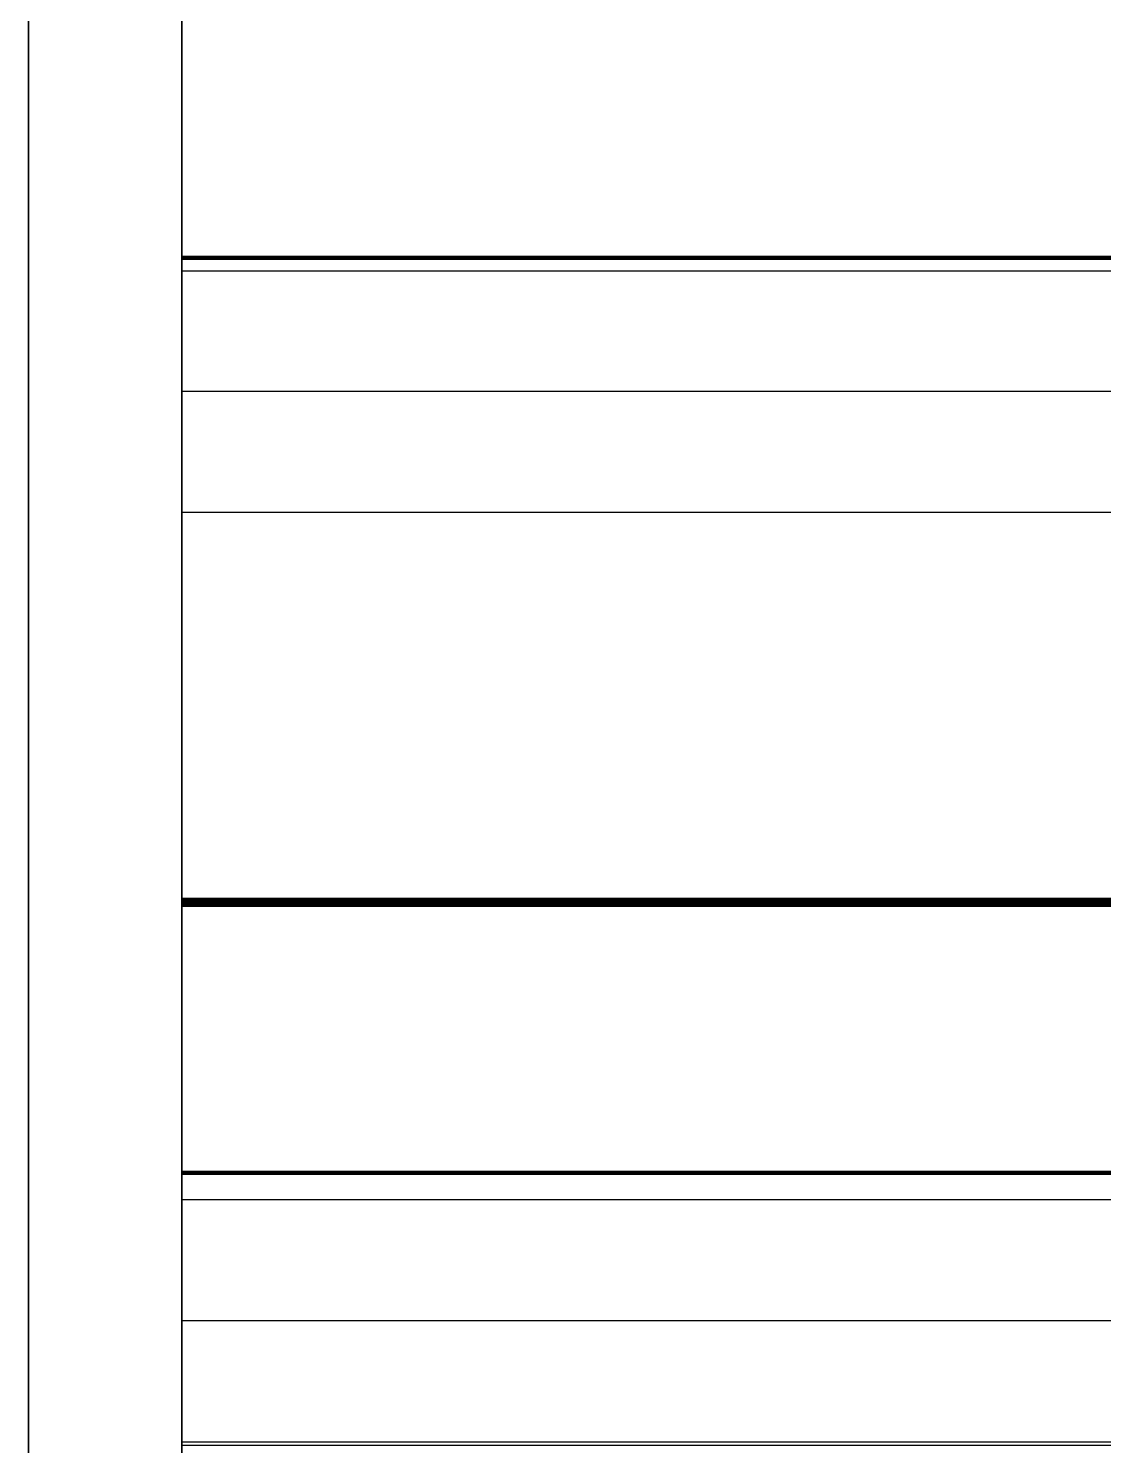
# Model space of a CAD drawing. Header units: millimetres. Extents: x -85 to 1059, y -155 to 155.
# Drawn here: x 1000 to 1003.5, y 43.611 to 48.224 of the extents above; entities that cross this region are included whole.
import ezdxf

# ---------------------------------------------------------------- set-up
doc = ezdxf.new("R2010")
doc.units = ezdxf.units.MM
doc.header["$MEASUREMENT"] = 0
doc.layers.add('Default', color=7, linetype='Continuous', true_color=0x000000)

msp = doc.modelspace()

# ---------------------------------------------------------------- linework, layer by layer
at = {"layer": 'Default'}
for points, knots in [([(1000, 0, -154), (1000, -154, -154), (1000, -154), (1000, -154, 154), (1000, 0, 154), (1000, 154, 154), (1000, 154), (1000, 154, -154), (1000, 0, -154)], [0, 0, 0, 241.902634, 241.902634, 483.805269, 483.805269, 725.707903, 725.707903, 967.610537, 967.610537, 967.610537]), ([(1000, 0, -150), (1000, -150, -150), (1000, -150), (1000, -150, 150), (1000, 0, 150), (1000, 150, 150), (1000, 150), (1000, 150, -150), (1000, 0, -150)], [0, 0, 0, 235.619449, 235.619449, 471.238898, 471.238898, 706.858347, 706.858347, 942.477796, 942.477796, 942.477796])]:
    msp.add_rational_spline(points, [1, 0.707106781187, 1, 0.707106781187, 1, 0.707106781187, 1, 0.707106781187, 1], degree=2, knots=knots, dxfattribs=at)
for points, degree, knots in [([(1000.5, 0.0018, 150.0005), (1000.5, 82.8446, 150.0005), (1000.5, 150.0018, 82.8432), (1000.5, 150.0018, 0.0004), (1000.5, 150.0018, -82.8427), (1000.5, 82.8446, -150), (1000.5, 0.0018, -150), (1000.5, -82.8411, -150), (1000.5, -149.9983, -82.8427), (1000.5, -149.9983, 0.0004), (1000.5, -149.9983, 82.8432), (1000.5, -82.8411, 150.0005), (1000.5, 0.0018, 150.0005)], 3, [-5, -5, -5, -5, -4, -4, -4, -3, -3, -3, -2, -2, -2, -1, -1, -1, -1]), ([(1000.5, 0.3488, 139.7504), (1000.5, -76.9709, 139.7504), (1000.5, -139.6511, 77.0702), (1000.5, -139.6511, -0.2498), (1000.5, -139.6511, -77.5699), (1000.5, -76.9709, -140.2497), (1000.5, 0.3488, -140.2497), (1000.5, 77.6689, -140.2497), (1000.5, 140.349, -77.5699), (1000.5, 140.349, -0.2498), (1000.5, 140.349, 77.0702), (1000.5, 77.6689, 139.7504), (1000.5, 0.3488, 139.7504)], 3, [20636, 20636, 20636, 20636, 20637, 20637, 20637, 20638, 20638, 20638, 20639, 20639, 20639, 20640, 20640, 20640, 20640]), ([(1000.5, 0.0018, 140.0004), (1000.5, -77.318, 140.0004), (1000.5, -139.9981, 77.3202), (1000.5, -139.9981, 0.0002), (1000.5, -139.9981, -77.3199), (1000.5, -77.318, -139.9997), (1000.5, 0.0018, -139.9997), (1000.5, 77.3215, -139.9997), (1000.5, 140.002, -77.3199), (1000.5, 140.002, 0.0002), (1000.5, 140.002, 77.3202), (1000.5, 77.3215, 140.0004), (1000.5, 0.0018, 140.0004)], 3, [-1, -1, -1, -1, 0, 0, 0, 1, 1, 1, 2, 2, 2, 3, 3, 3, 3]), ([(1000.5, 47.481, 145.2575), (1000.5, 47.6212, 145.2118), (1000.5, 47.7615, 145.1661), (1000.5, 47.9098, 145.1178), (1000.5, 48.0581, 145.0694), (1000.5, 48.198, 145.0232), (1000.5, 48.3379, 144.977)], 2, [1105, 1105, 1105, 1106, 1106, 1107, 1107, 1108, 1108, 1108]), ([(1000.5, 48.3379, -145.4766), (1000.5, 48.198, -145.5226), (1000.5, 48.0581, -145.5687), (1000.5, 47.9098, -145.6172), (1000.5, 47.7615, -145.6657), (1000.5, 47.6212, -145.7112), (1000.5, 47.481, -145.7567)], 2, [9346, 9346, 9346, 9347, 9347, 9348, 9348, 9349, 9349, 9349]), ([(1000.5, 47.4722, 145.2843), (1000.5, 47.4724, 145.2814), (1000.5, 47.4725, 145.2786), (1000.5, 47.4727, 145.2763), (1000.5, 47.4729, 145.274)], 2, [1097, 1097, 1097, 1098, 1098, 1099, 1099, 1099]), ([(1000.5, 47.4729, -145.7733), (1000.5, 47.4727, -145.7759), (1000.5, 47.4725, -145.7786), (1000.5, 47.4724, -145.7812), (1000.5, 47.4722, -145.7839)], 2, [9355, 9355, 9355, 9356, 9356, 9357, 9357, 9357]), ([(1000.5, 47.4334, 147.4217), (1000.5, 47.4337, 147.4126), (1000.5, 47.4341, 147.4034), (1000.5, 47.436, 147.3498), (1000.5, 47.438, 147.2962), (1000.5, 47.4399, 147.2427), (1000.5, 47.4418, 147.1893), (1000.5, 47.4436, 147.1363), (1000.5, 47.4454, 147.0834), (1000.5, 47.4471, 147.0307), (1000.5, 47.4489, 146.978), (1000.5, 47.4503, 146.9256), (1000.5, 47.4517, 146.8732), (1000.5, 47.4533, 146.8208), (1000.5, 47.4549, 146.7684), (1000.5, 47.4561, 146.7167), (1000.5, 47.4574, 146.665), (1000.5, 47.4586, 146.6134), (1000.5, 47.4598, 146.5617), (1000.5, 47.4609, 146.5105), (1000.5, 47.462, 146.4594), (1000.5, 47.463, 146.4084), (1000.5, 47.4641, 146.3574), (1000.5, 47.465, 146.3068), (1000.5, 47.4658, 146.2562), (1000.5, 47.4665, 146.2057), (1000.5, 47.4672, 146.1553), (1000.5, 47.4679, 146.1052), (1000.5, 47.4687, 146.0551), (1000.5, 47.4692, 146.0055), (1000.5, 47.4697, 145.956), (1000.5, 47.4702, 145.9064), (1000.5, 47.4708, 145.8568), (1000.5, 47.4711, 145.8078), (1000.5, 47.4715, 145.7588), (1000.5, 47.4717, 145.7099), (1000.5, 47.4718, 145.661), (1000.5, 47.472, 145.6125), (1000.5, 47.4722, 145.564), (1000.5, 47.4724, 145.5157), (1000.5, 47.4725, 145.4674), (1000.5, 47.4724, 145.4196), (1000.5, 47.4722, 145.3718), (1000.5, 47.4722, 145.328), (1000.5, 47.4722, 145.2843)], 2, [1074, 1074, 1074, 1075.045455, 1075.045455, 1076.090909, 1076.090909, 1077.136364, 1077.136364, 1078.181818, 1078.181818, 1079.227273, 1079.227273, 1080.272727, 1080.272727, 1081.318182, 1081.318182, 1082.363636, 1082.363636, 1083.409091, 1083.409091, 1084.454545, 1084.454545, 1085.5, 1085.5, 1086.545455, 1086.545455, 1087.590909, 1087.590909, 1088.636364, 1088.636364, 1089.681818, 1089.681818, 1090.727273, 1090.727273, 1091.772727, 1091.772727, 1092.818182, 1092.818182, 1093.863636, 1093.863636, 1094.909091, 1094.909091, 1095.954545, 1095.954545, 1097, 1097, 1097]), ([(1000.5, 47.4722, -145.7839), (1000.5, 47.4722, -145.8274), (1000.5, 47.4722, -145.871), (1000.5, 47.4724, -145.9192), (1000.5, 47.4725, -145.9673), (1000.5, 47.4724, -146.0155), (1000.5, 47.4722, -146.0636), (1000.5, 47.472, -146.1121), (1000.5, 47.4718, -146.1606), (1000.5, 47.4717, -146.2095), (1000.5, 47.4715, -146.2583), (1000.5, 47.4711, -146.3074), (1000.5, 47.4708, -146.3564), (1000.5, 47.4702, -146.406), (1000.5, 47.4697, -146.4555), (1000.5, 47.4692, -146.5053), (1000.5, 47.4687, -146.555), (1000.5, 47.4679, -146.6051), (1000.5, 47.4672, -146.6552), (1000.5, 47.4665, -146.7055), (1000.5, 47.4658, -146.7558), (1000.5, 47.465, -146.8064), (1000.5, 47.4641, -146.857), (1000.5, 47.463, -146.908), (1000.5, 47.462, -146.959), (1000.5, 47.4609, -147.0101), (1000.5, 47.4598, -147.0613), (1000.5, 47.4586, -147.1128), (1000.5, 47.4574, -147.1643), (1000.5, 47.4561, -147.2161), (1000.5, 47.4549, -147.268), (1000.5, 47.4533, -147.3202), (1000.5, 47.4517, -147.3724), (1000.5, 47.4503, -147.425), (1000.5, 47.4489, -147.4775), (1000.5, 47.4471, -147.5303), (1000.5, 47.4454, -147.583), (1000.5, 47.4436, -147.6361), (1000.5, 47.4418, -147.6892), (1000.5, 47.4399, -147.7425), (1000.5, 47.438, -147.7958), (1000.5, 47.436, -147.8494), (1000.5, 47.4341, -147.903), (1000.5, 47.4337, -147.9123), (1000.5, 47.4334, -147.9217)], 2, [9357, 9357, 9357, 9358.045455, 9358.045455, 9359.090909, 9359.090909, 9360.136364, 9360.136364, 9361.181818, 9361.181818, 9362.227273, 9362.227273, 9363.272727, 9363.272727, 9364.318182, 9364.318182, 9365.363636, 9365.363636, 9366.409091, 9366.409091, 9367.454545, 9367.454545, 9368.5, 9368.5, 9369.545455, 9369.545455, 9370.590909, 9370.590909, 9371.636364, 9371.636364, 9372.681818, 9372.681818, 9373.727273, 9373.727273, 9374.772727, 9374.772727, 9375.818182, 9375.818182, 9376.863636, 9376.863636, 9377.909091, 9377.909091, 9378.954545, 9378.954545, 9380, 9380, 9380]), ([(1000.5, 45.3922, 145.9475), (1000.5, 45.4153, 145.9806), (1000.5, 45.4384, 146.0138), (1000.5, 45.4659, 146.0531), (1000.5, 45.4935, 146.0925), (1000.5, 45.5213, 146.1322), (1000.5, 45.5492, 146.1719), (1000.5, 45.5772, 146.2114), (1000.5, 45.6053, 146.2509), (1000.5, 45.6335, 146.2906), (1000.5, 45.6617, 146.3303), (1000.5, 45.6901, 146.3703), (1000.5, 45.7185, 146.4103), (1000.5, 45.7473, 146.4505), (1000.5, 45.776, 146.4908), (1000.5, 45.8051, 146.5312), (1000.5, 45.8342, 146.5716), (1000.5, 45.8635, 146.6121), (1000.5, 45.8928, 146.6527), (1000.5, 45.9224, 146.6934), (1000.5, 45.9521, 146.7342), (1000.5, 45.9819, 146.7753), (1000.5, 46.0117, 146.8164), (1000.5, 46.0417, 146.8575), (1000.5, 46.0717, 146.8986), (1000.5, 46.1022, 146.9399), (1000.5, 46.1327, 146.9811), (1000.5, 46.1632, 147.0226), (1000.5, 46.1937, 147.064), (1000.5, 46.2246, 147.1057), (1000.5, 46.2555, 147.1473), (1000.5, 46.2867, 147.1893), (1000.5, 46.3179, 147.2312), (1000.5, 46.3493, 147.2734), (1000.5, 46.3807, 147.3156), (1000.5, 46.4124, 147.3575), (1000.5, 46.4442, 147.3995), (1000.5, 46.4759, 147.4419), (1000.5, 46.5077, 147.4842), (1000.5, 46.54, 147.5269), (1000.5, 46.5722, 147.5696), (1000.5, 46.6047, 147.6124), (1000.5, 46.6372, 147.6553), (1000.5, 46.6428, 147.6625), (1000.5, 46.6484, 147.6697)], 2, [1050, 1050, 1050, 1051, 1051, 1052, 1052, 1053, 1053, 1054, 1054, 1055, 1055, 1056, 1056, 1057, 1057, 1058, 1058, 1059, 1059, 1060, 1060, 1061, 1061, 1062, 1062, 1063, 1063, 1064, 1064, 1065, 1065, 1066, 1066, 1067, 1067, 1068, 1068, 1069, 1069, 1070, 1070, 1071, 1071, 1072, 1072, 1072]), ([(1000.5, 46.6484, -148.1693), (1000.5, 46.6428, -148.1621), (1000.5, 46.6372, -148.1549), (1000.5, 46.6047, -148.1122), (1000.5, 46.5722, -148.0695), (1000.5, 46.54, -148.0268), (1000.5, 46.5077, -147.9841), (1000.5, 46.4759, -147.9416), (1000.5, 46.4442, -147.8991), (1000.5, 46.4124, -147.857), (1000.5, 46.3807, -147.8148), (1000.5, 46.3493, -147.7728), (1000.5, 46.3179, -147.7308), (1000.5, 46.2867, -147.689), (1000.5, 46.2555, -147.6472), (1000.5, 46.2246, -147.6054), (1000.5, 46.1937, -147.5636), (1000.5, 46.1632, -147.5222), (1000.5, 46.1327, -147.4807), (1000.5, 46.1022, -147.4393), (1000.5, 46.0717, -147.3978), (1000.5, 46.0417, -147.3569), (1000.5, 46.0117, -147.316), (1000.5, 45.9819, -147.2751), (1000.5, 45.9521, -147.2341), (1000.5, 45.9224, -147.1932), (1000.5, 45.8928, -147.1523), (1000.5, 45.8635, -147.1119), (1000.5, 45.8342, -147.0715), (1000.5, 45.8051, -147.0309), (1000.5, 45.776, -146.9904), (1000.5, 45.7473, -146.9503), (1000.5, 45.7185, -146.9103), (1000.5, 45.6901, -146.8702), (1000.5, 45.6617, -146.8302), (1000.5, 45.6335, -146.7903), (1000.5, 45.6053, -146.7505), (1000.5, 45.5772, -146.7108), (1000.5, 45.5492, -146.6711), (1000.5, 45.5213, -146.6316), (1000.5, 45.4935, -146.5921), (1000.5, 45.4659, -146.5529), (1000.5, 45.4384, -146.5138), (1000.5, 45.4153, -146.4804), (1000.5, 45.3922, -146.4471)], 2, [9382, 9382, 9382, 9383, 9383, 9384, 9384, 9385, 9385, 9386, 9386, 9387, 9387, 9388, 9388, 9389, 9389, 9390, 9390, 9391, 9391, 9392, 9392, 9393, 9393, 9394, 9394, 9395, 9395, 9396, 9396, 9397, 9397, 9398, 9398, 9399, 9399, 9400, 9400, 9401, 9401, 9402, 9402, 9403, 9403, 9404, 9404, 9404]), ([(1000.5, 45.3851, 145.938), (1000.5, 45.3867, 145.9401), (1000.5, 45.3883, 145.9422), (1000.5, 45.3903, 145.9448), (1000.5, 45.3922, 145.9475)], 2, [1048, 1048, 1048, 1049, 1049, 1050, 1050, 1050]), ([(1000.5, 45.3728, 145.927), (1000.5, 45.3742, 145.9281), (1000.5, 45.3756, 145.9291), (1000.5, 45.377, 145.9302), (1000.5, 45.3784, 145.9313)], 2, [1044, 1044, 1044, 1045, 1045, 1046, 1046, 1046]), ([(1000.5, 44.5032, 146.1881), (1000.5, 44.6443, 146.1454), (1000.5, 44.7854, 146.1027), (1000.5, 44.9347, 146.0572), (1000.5, 45.0839, 146.0117), (1000.5, 45.2246, 145.9687), (1000.5, 45.3654, 145.9256)], 2, [1038, 1038, 1038, 1039, 1039, 1040, 1040, 1041, 1041, 1041]), ([(1000.5, 45.3654, -146.4252), (1000.5, 45.2246, -146.4684), (1000.5, 45.0839, -146.5116), (1000.5, 44.9347, -146.5571), (1000.5, 44.7854, -146.6027), (1000.5, 44.6443, -146.6453), (1000.5, 44.5032, -146.688)], 2, [9413, 9413, 9413, 9414, 9414, 9415, 9415, 9416, 9416, 9416]), ([(1000.5, 44.4958, -146.7), (1000.5, 44.4954, -146.7023), (1000.5, 44.4951, -146.7046), (1000.5, 44.4947, -146.7069), (1000.5, 44.4944, -146.7092)], 2, [9421, 9421, 9421, 9422, 9422, 9423, 9423, 9423]), ([(1000.5, 44.4111, 148.3517), (1000.5, 44.4117, 148.3425), (1000.5, 44.4122, 148.3333), (1000.5, 44.4154, 148.2797), (1000.5, 44.4185, 148.2261), (1000.5, 44.4215, 148.1728), (1000.5, 44.4245, 148.1195), (1000.5, 44.4274, 148.0664), (1000.5, 44.4302, 148.0134), (1000.5, 44.433, 147.9606), (1000.5, 44.4358, 147.9079), (1000.5, 44.4385, 147.8557), (1000.5, 44.4411, 147.8035), (1000.5, 44.4436, 147.7512), (1000.5, 44.4461, 147.699), (1000.5, 44.4483, 147.6472), (1000.5, 44.4506, 147.5953), (1000.5, 44.4529, 147.5438), (1000.5, 44.4552, 147.4923), (1000.5, 44.4575, 147.4411), (1000.5, 44.4598, 147.39), (1000.5, 44.4618, 147.339), (1000.5, 44.4637, 147.288), (1000.5, 44.4655, 147.2374), (1000.5, 44.4672, 147.1868), (1000.5, 44.4692, 147.1363), (1000.5, 44.4711, 147.0859), (1000.5, 44.4727, 147.036), (1000.5, 44.4743, 146.9861), (1000.5, 44.4759, 146.9363), (1000.5, 44.4775, 146.8866), (1000.5, 44.479, 146.8372), (1000.5, 44.4806, 146.7878), (1000.5, 44.4819, 146.7386), (1000.5, 44.4831, 146.6894), (1000.5, 44.4845, 146.6407), (1000.5, 44.4859, 146.592), (1000.5, 44.487, 146.5435), (1000.5, 44.488, 146.495), (1000.5, 44.4891, 146.4467), (1000.5, 44.4902, 146.3983), (1000.5, 44.491, 146.3505), (1000.5, 44.4919, 146.3027), (1000.5, 44.4926, 146.262), (1000.5, 44.4933, 146.2212)], 2, [1007, 1007, 1007, 1008, 1008, 1009, 1009, 1010, 1010, 1011, 1011, 1012, 1012, 1013, 1013, 1014, 1014, 1015, 1015, 1016, 1016, 1017, 1017, 1018, 1018, 1019, 1019, 1020, 1020, 1021, 1021, 1022, 1022, 1023, 1023, 1024, 1024, 1025, 1025, 1026, 1026, 1027, 1027, 1028, 1028, 1029, 1029, 1029]), ([(1000.5, 44.4933, -146.7212), (1000.5, 44.4926, -146.7618), (1000.5, 44.4919, -146.8023), (1000.5, 44.491, -146.8501), (1000.5, 44.4902, -146.8979), (1000.5, 44.4891, -146.9463), (1000.5, 44.488, -146.9946), (1000.5, 44.487, -147.0429), (1000.5, 44.4859, -147.0913), (1000.5, 44.4845, -147.1403), (1000.5, 44.4831, -147.1893), (1000.5, 44.4819, -147.2384), (1000.5, 44.4806, -147.2874), (1000.5, 44.479, -147.3368), (1000.5, 44.4775, -147.3862), (1000.5, 44.4759, -147.4359), (1000.5, 44.4743, -147.4857), (1000.5, 44.4727, -147.5358), (1000.5, 44.4711, -147.5858), (1000.5, 44.4692, -147.6361), (1000.5, 44.4672, -147.6864), (1000.5, 44.4655, -147.737), (1000.5, 44.4637, -147.7876), (1000.5, 44.4618, -147.8386), (1000.5, 44.4598, -147.8896), (1000.5, 44.4575, -147.9407), (1000.5, 44.4552, -147.9919), (1000.5, 44.4529, -148.0434), (1000.5, 44.4506, -148.0949), (1000.5, 44.4483, -148.1468), (1000.5, 44.4461, -148.1986), (1000.5, 44.4436, -148.2507), (1000.5, 44.4411, -148.3027), (1000.5, 44.4385, -148.3553), (1000.5, 44.4358, -148.4078), (1000.5, 44.433, -148.4606), (1000.5, 44.4302, -148.5133), (1000.5, 44.4274, -148.566), (1000.5, 44.4245, -148.6188), (1000.5, 44.4215, -148.6722), (1000.5, 44.4185, -148.7257), (1000.5, 44.4154, -148.7793), (1000.5, 44.4122, -148.8329), (1000.5, 44.4117, -148.8423), (1000.5, 44.4111, -148.8516)], 2, [9425, 9425, 9425, 9426, 9426, 9427, 9427, 9428, 9428, 9429, 9429, 9430, 9430, 9431, 9431, 9432, 9432, 9433, 9433, 9434, 9434, 9435, 9435, 9436, 9436, 9437, 9437, 9438, 9438, 9439, 9439, 9440, 9440, 9441, 9441, 9442, 9442, 9443, 9443, 9444, 9444, 9445, 9445, 9446, 9446, 9447, 9447, 9447]), ([(1000.5, 43.6216, -149.083), (1000.5, 43.6161, -149.0756), (1000.5, 43.6107, -149.0682), (1000.5, 43.5791, -149.0248), (1000.5, 43.5475, -148.9814), (1000.5, 43.5161, -148.9382), (1000.5, 43.4847, -148.895), (1000.5, 43.4537, -148.8518), (1000.5, 43.4226, -148.8086), (1000.5, 43.3918, -148.7659), (1000.5, 43.3609, -148.7232), (1000.5, 43.3304, -148.6805), (1000.5, 43.2999, -148.6378), (1000.5, 43.2695, -148.5953), (1000.5, 43.2392, -148.5528), (1000.5, 43.2092, -148.5107), (1000.5, 43.1792, -148.4685), (1000.5, 43.1494, -148.4262), (1000.5, 43.1196, -148.3838), (1000.5, 43.0902, -148.342), (1000.5, 43.0607, -148.3002), (1000.5, 43.0314, -148.2586), (1000.5, 43.0021, -148.217), (1000.5, 42.9732, -148.1752), (1000.5, 42.9443, -148.1334), (1000.5, 42.9155, -148.0921), (1000.5, 42.8868, -148.0508), (1000.5, 42.8584, -148.0097), (1000.5, 42.83, -147.9686), (1000.5, 42.8018, -147.9275), (1000.5, 42.7735, -147.8864), (1000.5, 42.7457, -147.8458), (1000.5, 42.7178, -147.8053), (1000.5, 42.6899, -147.7645), (1000.5, 42.6621, -147.7238), (1000.5, 42.6347, -147.6836), (1000.5, 42.6074, -147.6434), (1000.5, 42.5802, -147.603), (1000.5, 42.553, -147.5626), (1000.5, 42.5261, -147.5227), (1000.5, 42.4991, -147.4828), (1000.5, 42.4724, -147.443), (1000.5, 42.4458, -147.4031), (1000.5, 42.4232, -147.3692), (1000.5, 42.4006, -147.3354)], 2, [9449, 9449, 9449, 9450, 9450, 9451, 9451, 9452, 9452, 9453, 9453, 9454, 9454, 9455, 9455, 9456, 9456, 9457, 9457, 9458, 9458, 9459, 9459, 9460, 9460, 9461, 9461, 9462, 9462, 9463, 9463, 9464, 9464, 9465, 9465, 9466, 9466, 9467, 9467, 9468, 9468, 9469, 9469, 9470, 9470, 9471, 9471, 9471]), ([(1000.5, 42.4006, 146.8358), (1000.5, 42.4232, 146.8696), (1000.5, 42.4458, 146.9035), (1000.5, 42.4724, 146.9432), (1000.5, 42.4991, 146.9829), (1000.5, 42.5261, 147.0231), (1000.5, 42.553, 147.0633), (1000.5, 42.5802, 147.1032), (1000.5, 42.6074, 147.1431), (1000.5, 42.6347, 147.1836), (1000.5, 42.6621, 147.2242), (1000.5, 42.6899, 147.2648), (1000.5, 42.7178, 147.3053), (1000.5, 42.7457, 147.3463), (1000.5, 42.7735, 147.3872), (1000.5, 42.8018, 147.4281), (1000.5, 42.83, 147.469), (1000.5, 42.8584, 147.5101), (1000.5, 42.8868, 147.5512), (1000.5, 42.9155, 147.5925), (1000.5, 42.9443, 147.6338), (1000.5, 42.9732, 147.6754), (1000.5, 43.0021, 147.717), (1000.5, 43.0314, 147.7588), (1000.5, 43.0607, 147.8006), (1000.5, 43.0902, 147.8426), (1000.5, 43.1196, 147.8846), (1000.5, 43.1494, 147.9266), (1000.5, 43.1792, 147.9686), (1000.5, 43.2092, 148.0111), (1000.5, 43.2392, 148.0536), (1000.5, 43.2695, 148.0959), (1000.5, 43.2999, 148.1382), (1000.5, 43.3304, 148.1809), (1000.5, 43.3609, 148.2236), (1000.5, 43.3918, 148.2663), (1000.5, 43.4226, 148.309), (1000.5, 43.4537, 148.352), (1000.5, 43.4847, 148.3951), (1000.5, 43.5161, 148.4385), (1000.5, 43.5475, 148.4818), (1000.5, 43.5791, 148.5252), (1000.5, 43.6107, 148.5686)], 2, [983, 983, 983, 984, 984, 985, 985, 986, 986, 987, 987, 988, 988, 989, 989, 990, 990, 991, 991, 992, 992, 993, 993, 994, 994, 995, 995, 996, 996, 997, 997, 998, 998, 999, 999, 1000, 1000, 1001, 1001, 1002, 1002, 1003, 1003, 1004, 1004, 1004])]:
    msp.add_open_spline(points, degree=degree, knots=knots, dxfattribs=at)
for points in [[(1007, 47.481, 145.2575), (1003.75, 47.481, 145.2575), (1000.5, 47.481, 145.2575)], [(1000.5, 47.4792, 145.2585), (1000.5, 47.4801, 145.258), (1000.5, 47.481, 145.2575)], [(1007, 47.481, -145.7567), (1003.75, 47.481, -145.7567), (1000.5, 47.481, -145.7567)], [(1000.5, 47.481, -145.7567), (1000.5, 47.4801, -145.7574), (1000.5, 47.4792, -145.7581)], [(1007, 47.4792, 145.2585), (1003.75, 47.4792, 145.2585), (1000.5, 47.4792, 145.2585)], [(1000.5, 47.4778, 145.2603), (1000.5, 47.4785, 145.2594), (1000.5, 47.4792, 145.2585)], [(1007, 47.4792, -145.7581), (1003.75, 47.4792, -145.7581), (1000.5, 47.4792, -145.7581)], [(1000.5, 47.4792, -145.7581), (1000.5, 47.4785, -145.759), (1000.5, 47.4778, -145.7599)], [(1007, 47.4778, 145.2603), (1003.75, 47.4778, 145.2603), (1000.5, 47.4778, 145.2603)], [(1000.5, 47.4761, 145.2627), (1000.5, 47.4769, 145.2615), (1000.5, 47.4778, 145.2603)], [(1007, 47.4778, -145.7599), (1003.75, 47.4778, -145.7599), (1000.5, 47.4778, -145.7599)], [(1000.5, 47.4778, -145.7599), (1000.5, 47.4769, -145.7611), (1000.5, 47.4761, -145.7623)], [(1007, 47.4761, 145.2627), (1003.75, 47.4761, 145.2627), (1000.5, 47.4761, 145.2627)], [(1000.5, 47.475, 145.2656), (1000.5, 47.4755, 145.2642), (1000.5, 47.4761, 145.2627)], [(1007, 47.4761, -145.7623), (1003.75, 47.4761, -145.7623), (1000.5, 47.4761, -145.7623)], [(1000.5, 47.4761, -145.7623), (1000.5, 47.4755, -145.7639), (1000.5, 47.475, -145.7655)], [(1007, 47.475, 145.2656), (1003.75, 47.475, 145.2656), (1000.5, 47.475, 145.2656)], [(1000.5, 47.4739, 145.2694), (1000.5, 47.4745, 145.2675), (1000.5, 47.475, 145.2656)], [(1007, 47.475, -145.7655), (1003.75, 47.475, -145.7655), (1000.5, 47.475, -145.7655)], [(1000.5, 47.475, -145.7655), (1000.5, 47.4745, -145.7673), (1000.5, 47.4739, -145.769)], [(1007, 47.4739, 145.2694), (1003.75, 47.4739, 145.2694), (1000.5, 47.4739, 145.2694)], [(1000.5, 47.4729, 145.274), (1000.5, 47.4734, 145.2717), (1000.5, 47.4739, 145.2694)], [(1007, 47.4739, -145.769), (1003.75, 47.4739, -145.769), (1000.5, 47.4739, -145.769)], [(1000.5, 47.4739, -145.769), (1000.5, 47.4734, -145.7712), (1000.5, 47.4729, -145.7733)], [(1007, 47.4729, 145.274), (1003.75, 47.4729, 145.274), (1000.5, 47.4729, 145.274)], [(1007, 47.4729, -145.7733), (1003.75, 47.4729, -145.7733), (1000.5, 47.4729, -145.7733)], [(1007, 47.4722, 145.2843), (1003.75, 47.4722, 145.2843), (1000.5, 47.4722, 145.2843)], [(1007, 47.4722, -145.7839), (1003.75, 47.4722, -145.7839), (1000.5, 47.4722, -145.7839)], [(1007, 47.4334, 147.4217), (1003.75, 47.4334, 147.4217), (1000.5, 47.4334, 147.4217)], [(1000.5, 47.0421, 147.5498), (1000.5, 47.2378, 147.4858), (1000.5, 47.4334, 147.4217)], [(1007, 47.4334, -147.9217), (1003.75, 47.4334, -147.9217), (1000.5, 47.4334, -147.9217)], [(1000.5, 47.4334, -147.9217), (1000.5, 47.2378, -147.9855), (1000.5, 47.0421, -148.0494)], [(1007, 47.0421, 147.5498), (1003.75, 47.0421, 147.5498), (1000.5, 47.0421, 147.5498)], [(1000.5, 46.6484, 147.6697), (1000.5, 46.8453, 147.6098), (1000.5, 47.0421, 147.5498)], [(1007, 47.0421, -148.0494), (1003.75, 47.0421, -148.0494), (1000.5, 47.0421, -148.0494)], [(1000.5, 47.0421, -148.0494), (1000.5, 46.8453, -148.1094), (1000.5, 46.6484, -148.1693)], [(1007, 46.6484, 147.6697), (1003.75, 46.6484, 147.6697), (1000.5, 46.6484, 147.6697)], [(1007, 46.6484, -148.1693), (1003.75, 46.6484, -148.1693), (1000.5, 46.6484, -148.1693)], [(1007, 45.3922, 145.9475), (1003.75, 45.3922, 145.9475), (1000.5, 45.3922, 145.9475)], [(1007, 45.3922, -146.4471), (1003.75, 45.3922, -146.4471), (1000.5, 45.3922, -146.4471)], [(1000.5, 45.3922, -146.4471), (1000.5, 45.3903, -146.4446), (1000.5, 45.3883, -146.4421)], [(1007, 45.3883, -146.4421), (1003.75, 45.3883, -146.4421), (1000.5, 45.3883, -146.4421)], [(1000.5, 45.3883, -146.4421), (1000.5, 45.3867, -146.44), (1000.5, 45.3851, -146.4379)], [(1007, 45.3851, 145.938), (1003.75, 45.3851, 145.938), (1000.5, 45.3851, 145.938)], [(1000.5, 45.3816, 145.9348), (1000.5, 45.3834, 145.9364), (1000.5, 45.3851, 145.938)], [(1007, 45.3851, -146.4379), (1003.75, 45.3851, -146.4379), (1000.5, 45.3851, -146.4379)], [(1000.5, 45.3851, -146.4379), (1000.5, 45.3834, -146.436), (1000.5, 45.3816, -146.434)], [(1007, 45.3816, 145.9348), (1003.75, 45.3816, 145.9348), (1000.5, 45.3816, 145.9348)], [(1000.5, 45.3784, 145.9313), (1000.5, 45.38, 145.933), (1000.5, 45.3816, 145.9348)], [(1007, 45.3816, -146.434), (1003.75, 45.3816, -146.434), (1000.5, 45.3816, -146.434)], [(1000.5, 45.3816, -146.434), (1000.5, 45.38, -146.4324), (1000.5, 45.3784, -146.4309)], [(1007, 45.3784, 145.9313), (1003.75, 45.3784, 145.9313), (1000.5, 45.3784, 145.9313)], [(1007, 45.3784, -146.4309), (1003.75, 45.3784, -146.4309), (1000.5, 45.3784, -146.4309)], [(1000.5, 45.3784, -146.4309), (1000.5, 45.377, -146.4298), (1000.5, 45.3756, -146.4287)], [(1007, 45.3756, -146.4287), (1003.75, 45.3756, -146.4287), (1000.5, 45.3756, -146.4287)], [(1000.5, 45.3756, -146.4287), (1000.5, 45.3742, -146.4279), (1000.5, 45.3728, -146.427)], [(1007, 45.3728, 145.927), (1003.75, 45.3728, 145.927), (1000.5, 45.3728, 145.927)], [(1000.5, 45.3703, 145.926), (1000.5, 45.3716, 145.9265), (1000.5, 45.3728, 145.927)], [(1007, 45.3728, -146.427), (1003.75, 45.3728, -146.427), (1000.5, 45.3728, -146.427)], [(1000.5, 45.3728, -146.427), (1000.5, 45.3716, -146.4264), (1000.5, 45.3703, -146.4259)], [(1007, 45.3703, 145.926), (1003.75, 45.3703, 145.926), (1000.5, 45.3703, 145.926)], [(1000.5, 45.3679, 145.9256), (1000.5, 45.3691, 145.9258), (1000.5, 45.3703, 145.926)], [(1007, 45.3703, -146.4259), (1003.75, 45.3703, -146.4259), (1000.5, 45.3703, -146.4259)], [(1000.5, 45.3703, -146.4259), (1000.5, 45.3691, -146.4256), (1000.5, 45.3679, -146.4252)], [(1007, 45.3679, 145.9256), (1003.75, 45.3679, 145.9256), (1000.5, 45.3679, 145.9256)], [(1000.5, 45.3654, 145.9256), (1000.5, 45.3666, 145.9256), (1000.5, 45.3679, 145.9256)], [(1007, 45.3679, -146.4252), (1003.75, 45.3679, -146.4252), (1000.5, 45.3679, -146.4252)], [(1000.5, 45.3679, -146.4252), (1000.5, 45.3666, -146.4252), (1000.5, 45.3654, -146.4252)], [(1007, 45.3654, 145.9256), (1003.75, 45.3654, 145.9256), (1000.5, 45.3654, 145.9256)], [(1007, 45.3654, -146.4252), (1003.75, 45.3654, -146.4252), (1000.5, 45.3654, -146.4252)], [(1007, 44.5032, 146.1881), (1003.75, 44.5032, 146.1881), (1000.5, 44.5032, 146.1881)], [(1000.5, 44.5014, 146.1895), (1000.5, 44.5023, 146.1888), (1000.5, 44.5032, 146.1881)], [(1007, 44.5032, -146.688), (1003.75, 44.5032, -146.688), (1000.5, 44.5032, -146.688)], [(1000.5, 44.5032, -146.688), (1000.5, 44.5023, -146.6887), (1000.5, 44.5014, -146.6894)], [(1007, 44.5014, 146.1895), (1003.75, 44.5014, 146.1895), (1000.5, 44.5014, 146.1895)], [(1000.5, 44.4997, 146.1913), (1000.5, 44.5006, 146.1904), (1000.5, 44.5014, 146.1895)], [(1007, 44.5014, -146.6894), (1003.75, 44.5014, -146.6894), (1000.5, 44.5014, -146.6894)], [(1000.5, 44.5014, -146.6894), (1000.5, 44.5006, -146.6903), (1000.5, 44.4997, -146.6912)], [(1007, 44.4997, 146.1913), (1003.75, 44.4997, 146.1913), (1000.5, 44.4997, 146.1913)], [(1000.5, 44.4983, 146.1937), (1000.5, 44.499, 146.1925), (1000.5, 44.4997, 146.1913)], [(1007, 44.4997, -146.6912), (1003.75, 44.4997, -146.6912), (1000.5, 44.4997, -146.6912)], [(1000.5, 44.4997, -146.6912), (1000.5, 44.499, -146.6923), (1000.5, 44.4983, -146.6933)], [(1007, 44.4983, 146.1937), (1003.75, 44.4983, 146.1937), (1000.5, 44.4983, 146.1937)], [(1000.5, 44.4969, 146.1969), (1000.5, 44.4976, 146.1953), (1000.5, 44.4983, 146.1937)], [(1007, 44.4983, -146.6933), (1003.75, 44.4983, -146.6933), (1000.5, 44.4983, -146.6933)], [(1000.5, 44.4983, -146.6933), (1000.5, 44.4976, -146.6949), (1000.5, 44.4969, -146.6965)], [(1007, 44.4969, 146.1969), (1003.75, 44.4969, 146.1969), (1000.5, 44.4969, 146.1969)], [(1000.5, 44.4958, 146.2008), (1000.5, 44.4963, 146.1988), (1000.5, 44.4969, 146.1969)], [(1007, 44.4969, -146.6965), (1003.75, 44.4969, -146.6965), (1000.5, 44.4969, -146.6965)], [(1000.5, 44.4969, -146.6965), (1000.5, 44.4963, -146.6983), (1000.5, 44.4958, -146.7)], [(1007, 44.4958, 146.2008), (1003.75, 44.4958, 146.2008), (1000.5, 44.4958, 146.2008)], [(1000.5, 44.4951, 146.2047), (1000.5, 44.4954, 146.2027), (1000.5, 44.4958, 146.2008)], [(1007, 44.4958, -146.7), (1003.75, 44.4958, -146.7), (1000.5, 44.4958, -146.7)], [(1007, 44.4951, 146.2047), (1003.75, 44.4951, 146.2047), (1000.5, 44.4951, 146.2047)], [(1000.5, 44.4944, 146.2096), (1000.5, 44.4947, 146.2071), (1000.5, 44.4951, 146.2047)], [(1007, 44.4944, 146.2096), (1003.75, 44.4944, 146.2096), (1000.5, 44.4944, 146.2096)], [(1000.5, 44.4937, 146.2152), (1000.5, 44.494, 146.2124), (1000.5, 44.4944, 146.2096)], [(1007, 44.4944, -146.7092), (1003.75, 44.4944, -146.7092), (1000.5, 44.4944, -146.7092)], [(1000.5, 44.4944, -146.7092), (1000.5, 44.494, -146.712), (1000.5, 44.4937, -146.7148)], [(1007, 44.4937, 146.2152), (1003.75, 44.4937, 146.2152), (1000.5, 44.4937, 146.2152)], [(1000.5, 44.4933, 146.2212), (1000.5, 44.4935, 146.2182), (1000.5, 44.4937, 146.2152)], [(1007, 44.4937, -146.7148), (1003.75, 44.4937, -146.7148), (1000.5, 44.4937, -146.7148)], [(1000.5, 44.4937, -146.7148), (1000.5, 44.4935, -146.718), (1000.5, 44.4933, -146.7212)], [(1007, 44.4933, 146.2212), (1003.75, 44.4933, 146.2212), (1000.5, 44.4933, 146.2212)], [(1007, 44.4933, -146.7212), (1003.75, 44.4933, -146.7212), (1000.5, 44.4933, -146.7212)], [(1007, 44.4111, 148.3517), (1003.75, 44.4111, 148.3517), (1000.5, 44.4111, 148.3517)], [(1000.5, 44.0174, 148.4716), (1000.5, 44.2143, 148.4116), (1000.5, 44.4111, 148.3517)], [(1007, 44.4111, -148.8516), (1003.75, 44.4111, -148.8516), (1000.5, 44.4111, -148.8516)], [(1000.5, 44.4111, -148.8516), (1000.5, 44.2143, -148.9114), (1000.5, 44.0174, -148.9712)], [(1007, 44.0174, 148.4716), (1003.75, 44.0174, 148.4716), (1000.5, 44.0174, 148.4716)], [(1000.5, 43.6216, 148.5831), (1000.5, 43.8195, 148.5274), (1000.5, 44.0174, 148.4716)], [(1007, 44.0174, -148.9712), (1003.75, 44.0174, -148.9712), (1000.5, 44.0174, -148.9712)], [(1000.5, 44.0174, -148.9712), (1000.5, 43.8195, -149.0271), (1000.5, 43.6216, -149.083)], [(1007, 43.6216, 148.5831), (1003.75, 43.6216, 148.5831), (1000.5, 43.6216, 148.5831)], [(1000.5, 43.6107, 148.5686), (1000.5, 43.6161, 148.5759), (1000.5, 43.6216, 148.5831)], [(1007, 43.6216, -149.083), (1003.75, 43.6216, -149.083), (1000.5, 43.6216, -149.083)], [(1007, 43.6107, 148.5686), (1003.75, 43.6107, 148.5686), (1000.5, 43.6107, 148.5686)]]:
    msp.add_open_spline(points, degree=2, dxfattribs=at)

doc.saveas('drawing.dxf')
